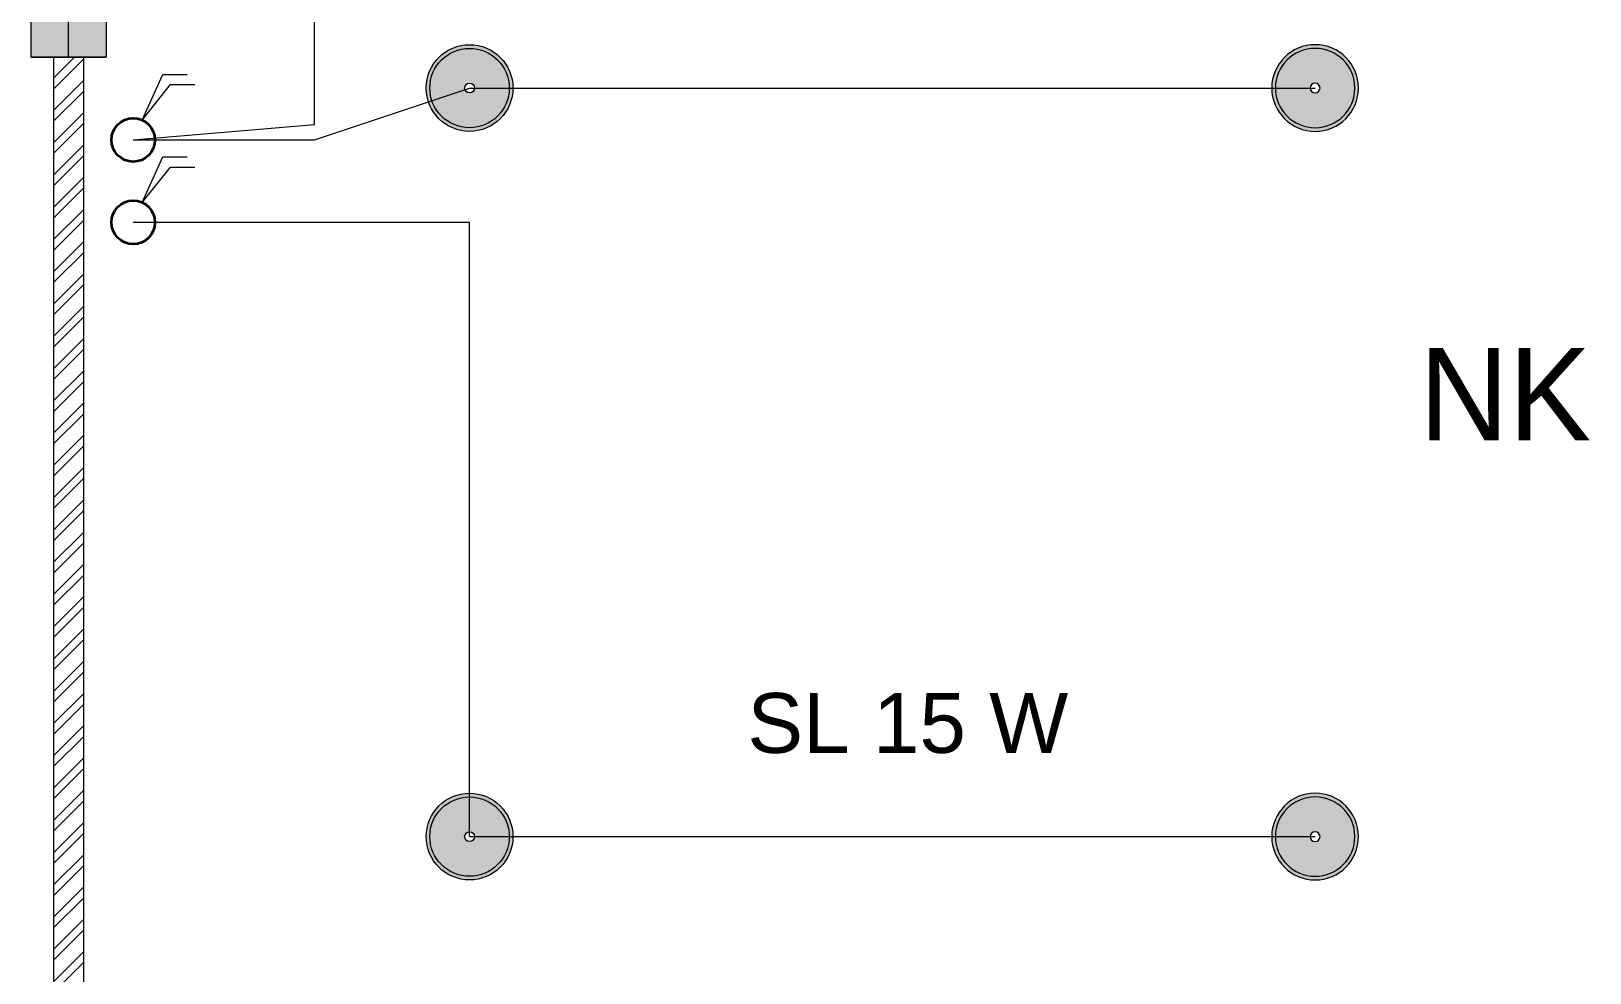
# Model space of a CAD drawing. Header units: millimetres. Extents: x -667 to -468, y -723 to -475.
# Drawn here: x -615.89 to -610.69, y -678.01 to -674.86 of the extents above; entities that cross this region are included whole.
import ezdxf

# ---------------------------------------------------------------- set-up
doc = ezdxf.new("R2010")
doc.units = ezdxf.units.MM
doc.layers.get('0').update_dxf_attribs({"lineweight": 9})
for name, color, linetype, lineweight in [('COLUMN', 11, 'Continuous', 9), ('dinding', 36, 'Continuous', 9), ('NOTASI', 250, 'Continuous', 5), ('TEXT', 26, 'Continuous', 5)]:
    doc.layers.add(name, color=color, linetype=linetype, lineweight=lineweight)
doc.styles.get("Standard").update_dxf_attribs({"font": 'arial.ttf'})

# ---------------------------------------------------------------- blocks, each defined once
blk = doc.blocks.new('FFFF')
at = {"layer": 'NOTASI', "ltscale": 0.01}
h = blk.add_hatch(color=256, dxfattribs=at)
h.paths.add_polyline_path([(-508.3704, -250.991), (-508.4954, -250.991), (-508.4954, -251.141), (-508.3704, -251.141)])
h.paths.add_polyline_path([(-508.3704, -251.141), (-508.4954, -251.141), (-508.4954, -251.291), (-508.3704, -251.291)])
h.paths.add_polyline_path([(-508.4954, -251.141), (-508.6204, -251.141), (-508.6204, -251.291), (-508.4954, -251.291)])
h.paths.add_polyline_path([(-508.4954, -250.991), (-508.6204, -250.991), (-508.6204, -251.141), (-508.4954, -251.141)])
at = {"ltscale": 0.01}
for p, q in [((-508.3704, -250.991), (-508.6204, -250.991)), ((-508.4954, -250.991), (-508.4954, -251.291)), ((-508.6204, -251.141), (-508.3704, -251.141))]:
    blk.add_line(p, q, dxfattribs=at)
blk.add_lwpolyline([(-508.6204, -250.991), (-508.3704, -250.991), (-508.3704, -251.291), (-508.6204, -251.291)], close=True, dxfattribs=at)
blk = doc.blocks.new('baret bulat')
h = blk.add_hatch(color=256)
h.set_gradient(color1=(2, 121, 4), one_color=1, tint=1, name='SPHERICAL')
h.paths.add_polyline_path([(0.036, 0, 1), (-0.036, 0, 1)], flags=0)
h.paths.add_polyline_path([(-0.321, 0, 1), (0.321, 0, 1)])
h.paths.add_polyline_path([(0.294, 0, -1), (-0.294, 0, -1)], flags=16)
h.paths.add_polyline_path([(0.036, 0, -1), (-0.036, 0, -1)], flags=0)
h = blk.add_hatch(color=256)
h.set_gradient(color1=(251, 236, 121), one_color=1, tint=1, name='SPHERICAL')
h.paths.add_polyline_path([(0.294, 0, 1), (-0.294, 0, 1)])
h.paths.add_polyline_path([(-0.036, 0, -1), (0.036, 0, -1)], flags=16)
for radius in [0.321, 0.294, 0.0363]:
    blk.add_circle((0, 0), radius)
blk = doc.blocks.new('saklar')
at = {"color": 242, "true_color": 0xbb071f}
for p, q in [((0.0501, 0.1102), (0.1655, 0.3642)), ((0.1655, 0.3642), (0.3002, 0.3642)), ((0.0501, 0.1102), (0.2073, 0.3072)), ((0.2073, 0.3072), (0.342, 0.3072))]:
    blk.add_line(p, q, dxfattribs=at)
at = {"color": 242, "lineweight": 35, "true_color": 0xbb071f}
blk.add_circle((0, 0), 0.121, dxfattribs=at)

msp = doc.modelspace()

# ---------------------------------------------------------------- hatches: boundary and pattern name
at = {"layer": 'NOTASI'}
h = msp.add_hatch(dxfattribs=at)
h.set_pattern_fill('ANSI32', color=256, scale=0.008, style=0)
h.set_pattern_definition([(45, (37.383015, -159.11042), (-0.053881537, 0.053881537), []), (45, (37.418936, -159.11042), (-0.053881537, 0.053881537), [])])
h.paths.add_polyline_path([(-614.5946, -678.7485), (-615.5653, -678.7485), (-615.5653, -678.8485), (-614.5946, -678.8485)])
h.paths.add_polyline_path([(-615.7153, -674.9485), (-615.8153, -674.9485), (-615.8153, -678.5985), (-615.7153, -678.5985)])

# ---------------------------------------------------------------- linework, layer by layer
at = {"color": 1, "linetype": 'ByBlock', "true_color": 0xff1a1a}
for p, q in [((-614.9445, -675.1732), (-614.9445, -672.9521)), ((-614.9445, -675.2244), (-614.4267, -675.0511)), ((-614.4267, -675.0511), (-611.6038, -675.0511)), ((-615.5497, -675.2244), (-614.9445, -675.1732)), ((-615.5497, -675.2244), (-614.9445, -675.2244)), ((-614.4267, -675.4996), (-615.5497, -675.4996)), ((-614.4267, -677.5511), (-614.4267, -675.4996)), ((-614.4267, -677.5511), (-611.6038, -677.5511))]:
    msp.add_line(p, q, dxfattribs=at)
at = {"layer": 'dinding'}
for p, q in [((-615.8153, -674.9485), (-615.8153, -678.6485)), ((-615.7153, -674.9485), (-615.7153, -678.6485))]:
    msp.add_line(p, q, dxfattribs=at)

# ---------------------------------------------------------------- block references
at = {"yscale": 0.4508898868872598, "zscale": 0.4508898868872598, "rotation": 180}
for p, xscale in [((-614.4267, -675.0511), 0.4508898868872598), ((-611.6038, -675.0511), -0.4508898868872598), ((-614.4267, -677.5511), 0.4508898868872598), ((-611.6038, -677.5511), -0.4508898868872598)]:
    msp.add_blockref('baret bulat', p, dxfattribs=dict(at, xscale=xscale))
at = {"xscale": 0.6011865158496799, "yscale": 0.6011865158496799, "zscale": 0.6011865158496799}
for p in [(-615.5497, -675.2244), (-615.5497, -675.4996)]:
    msp.add_blockref('saklar', p, dxfattribs=at)
at = {"layer": 'COLUMN', "rotation": 180}
msp.add_blockref('FFFF', (-1124.2607, -925.9395), dxfattribs=at)

# ---------------------------------------------------------------- texts
at = {"color": 1, "linetype": 'ByBlock', "true_color": 0xff1a1a, "insert": (-613.4995, -677.0716), "char_height": 0.2, "attachment_point": 1}
msp.add_mtext_dynamic_manual_height_columns('{\\C256;SL 15 W}', width=1.666801, gutter_width=12.5, heights=[0], dxfattribs=at)
at = {"layer": 'TEXT', "lineweight": 9, "insert": (-610.9692, -676.0734), "char_height": 0.309173, "attachment_point": 5}
msp.add_mtext('{\\fAvantGarde Bk BT|b0|i0|c0|p34;NK}', dxfattribs=at)

doc.saveas('drawing.dxf')
